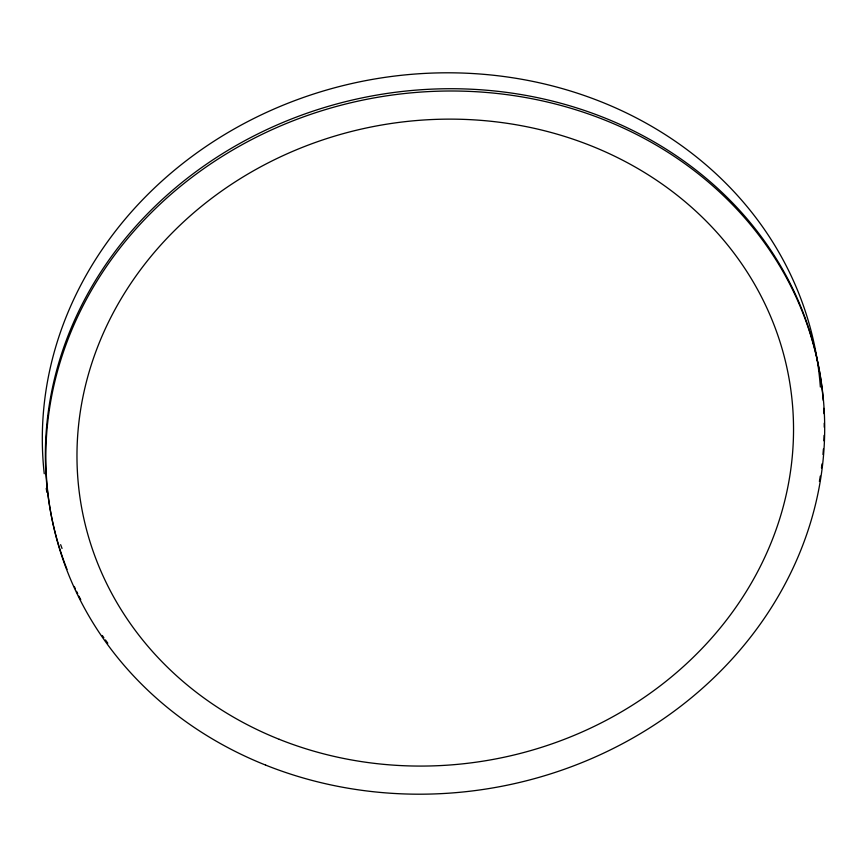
<?xml version="1.0" encoding="UTF-8"?>
<svg xmlns="http://www.w3.org/2000/svg" width="867" height="867" viewBox="0 0 867 867"><rect width="100%" height="100%" fill="white"/><g stroke="black" fill="none" stroke-linecap="round" stroke-linejoin="round"><path stroke-width="1.3" d="M823.758 408.324A390.822 350.062 -10.9 0 1 824.018 413.7M824.235 423.15A390.822 350.062 -10.9 0 1 824.246 427.214M824.105 435.364A390.822 350.062 -10.9 0 1 823.899 440.815M823.412 448.976A390.822 350.062 -10.9 0 1 822.967 454.416M821.981 463.921A390.822 350.062 -10.9 0 1 821.461 467.985M820.29 476.081A390.822 350.062 -10.9 0 1 819.391 481.445M107.811 643.206A390.822 350.062 -10.9 0 1 105.438 639.933M103.877 637.744A390.822 350.062 -10.9 0 1 102.328 635.533M80.75 599.715A390.822 350.062 -10.9 0 1 78.919 596.128M77.727 593.722A390.822 350.062 -10.9 0 1 76.556 591.305M75.407 588.888A390.822 350.062 -10.9 0 1 74.28 586.471M67.008 569.381A390.822 350.062 -10.9 0 1 355.936 99.217A390.822 350.062 -10.9 0 1 823.216 400.316M44.25 473.729A390.822 350.062 -10.9 0 1 399.611 75.483A390.822 350.062 -10.9 0 1 820.355 387.061M62.034 548.453A390.822 350.062 -10.9 0 1 60.657 544.66M46.905 492.402A390.822 350.062 -10.9 0 1 46.233 488.403M279.239 739.323A359.556 322.058 -10.9 0 0 792.579 405.799A359.556 322.058 -10.9 0 0 233.938 182.688A359.556 322.058 -10.9 0 0 279.239 739.323M265.67 765.117A390.822 350.062 -10.9 0 0 823.65 402.591A390.822 350.062 -10.9 0 0 216.436 160.081A390.822 350.062 -10.9 0 0 265.67 765.117"/></g></svg>
